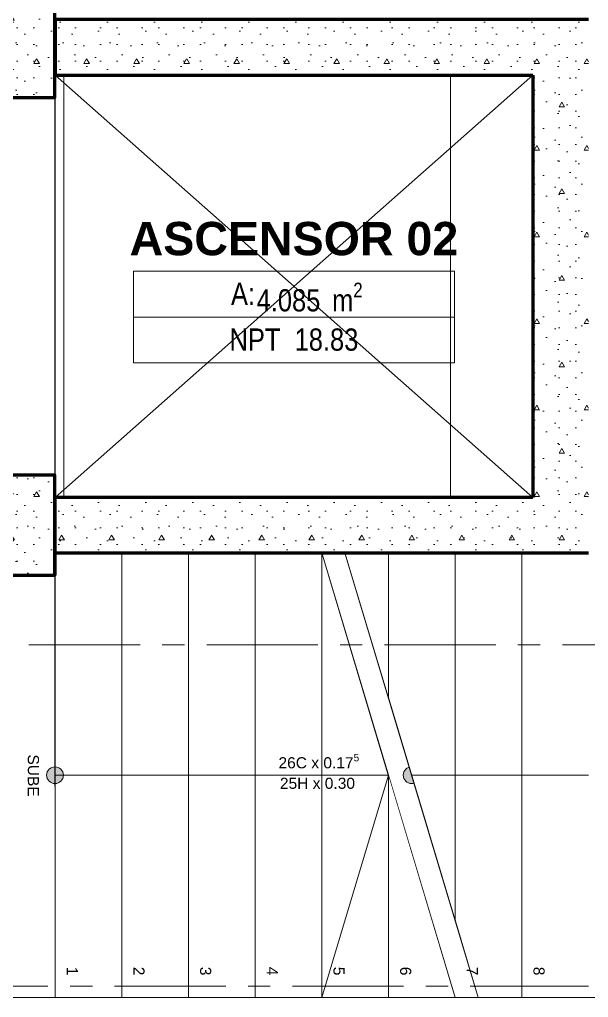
# Model space of a CAD drawing. Header units: inches. Extents: x -19 to 5698, y -728 to 92.
# Drawn here: x 416.511 to 419.07, y 20.35 to 24.75 of the extents above; entities that cross this region are included whole.
import ezdxf

# ---------------------------------------------------------------- set-up
doc = ezdxf.new("R2010")
doc.units = ezdxf.units.IN
doc.header["$MEASUREMENT"] = 0
doc.set_wipeout_variables(frame=1)
for name, pattern in [('ACAD_ISO04W100', [30, 24, -3, 0, -3]), ('Hidden Line', [0.195611, 0.141111, -0.0545]), ('Punto & Raya', [0.65, 0.5, -0.075, 0, -0.075]), ('Wipeout_Contour', [1, 0, -1])]:
    doc.linetypes.add(name, pattern=pattern)
for name, color, linetype in [('02 _ ARQ _ ALB _ Ejes Generales', 251, 'Continuous'), ('02 _ ARQ _ ZON _ Espacio.3D', 7, 'Continuous'), ('08 _ STR _ EXT _ 06 Columnas', 7, 'Continuous'), ('08 _ STR _ EXT _ 07 Losa Aligerada', 7, 'Continuous'), ('08 _ STR _ EXT _ 09 Vigas', 251, 'Continuous'), ('08 _ STR _ EXT _ 11 Escaleras', 7, 'Continuous'), ('08 _ STR _ EXT _ 12 Ascensor', 7, 'Continuous'), ('Dibujo 2D - General', 7, 'Continuous'), ('Interior - Mobiliario', 7, 'Continuous'), ('Marcador - Secciones', 7, 'Continuous')]:
    doc.layers.add(name, color=color, linetype=linetype)
doc.styles.add('Estilo_Generado_3', font='arial.ttf')
doc.styles.add('Estilo_Generado_8', font='arialbd.ttf')
doc.styles.add('Estilo_Generado_9', font='ARIALN.TTF')
pattern_1 = [(0, (370.00008, 2e-08), (0, 0.3897114), [0.024375, -0.200625]), (0, (370.11258, 0.19486), (0, 0.3897114), [0.024375, -0.200625]), (60, (370.00008, 2e-08), (-0.3375, 0.1948557), [0.024375, -0.200625]), (60, (370.22508, 2e-08), (-0.3375, 0.1948557), [0.024375, -0.200625]), (120, (370.02445, 2e-08), (0.3375, 0.1948557), [0.024375, -0.200625]), (120, (370.24945, 2e-08), (0.3375, 0.1948557), [0.024375, -0.200625]), (0, (370.000076, 0.0375), (0, 0.075), [0, -0.075, 0, -0.1125]), (45, (370.037576, 0.0375), (-0.05303301, 0.05303301), [0, -0.05625, 0, -0.09375])]

msp = doc.modelspace()

# ---------------------------------------------------------------- hatches: boundary and pattern name
at = {"layer": '08 _ STR _ EXT _ 06 Columnas', "linetype": 'Continuous', "lineweight": 9}
h = msp.add_hatch(dxfattribs=at)
h.set_pattern_fill('HORMIGÓN_EN_MASA_0002', style=0, pattern_type=2)
h.set_pattern_definition(pattern_1)
h.paths.add_polyline_path([(416.17, 24.4), (416.67, 24.4), (416.67, 24.85), (416.17, 24.85)])
at = {"layer": '08 _ STR _ EXT _ 12 Ascensor', "linetype": 'Continuous', "lineweight": 9}
h = msp.add_hatch(dxfattribs=at)
h.set_pattern_fill('HORMIGÓN_EN_MASA_0002', color=250, style=0, pattern_type=2)
h.set_pattern_definition(pattern_1)
h.paths.add_polyline_path([(418.8201, 24.75), (416.6701, 24.75), (416.6701, 24.5), (418.8201, 24.5)])
h = msp.add_hatch(dxfattribs=at)
h.set_pattern_fill('HORMIGÓN_EN_MASA_0002', color=250, style=0, pattern_type=2)
h.set_pattern_definition(pattern_1)
h.paths.add_polyline_path([(418.8201, 24.5), (419.0701, 24.75), (418.8201, 24.75)])
h = msp.add_hatch(dxfattribs=at)
h.set_pattern_fill('HORMIGÓN_EN_MASA_0002', color=250, style=0, pattern_type=2)
h.set_pattern_definition(pattern_1)
h.paths.add_polyline_path([(418.8201, 24.5), (419.0701, 24.5), (419.0701, 24.75)])
h = msp.add_hatch(dxfattribs=at)
h.set_pattern_fill('HORMIGÓN_EN_MASA_0002', color=250, style=0, pattern_type=2)
h.set_pattern_definition(pattern_1)
h.paths.add_polyline_path([(418.8201, 24.5), (418.8201, 22.6), (419.0701, 22.6), (419.0701, 24.5)])

# ---------------------------------------------------------------- linework, layer by layer
at = {"layer": '02 _ ARQ _ ZON _ Espacio.3D', "color": 251, "linetype": 'Continuous', "lineweight": 13}
for p, q in [((418.4671, 23.6174), (417.023, 23.6174)), ((417.023, 23.6174), (417.023, 23.2057)), ((417.023, 23.6174), (418.4671, 23.6174)), ((417.023, 23.4116), (417.023, 23.6174)), ((418.4671, 23.2057), (418.4671, 23.6174)), ((418.4671, 23.6174), (418.4671, 23.4116)), ((418.4671, 23.4116), (417.023, 23.4116)), ((417.023, 23.4116), (418.4671, 23.4116)), ((417.023, 23.2057), (417.023, 23.4116)), ((418.4671, 23.4116), (418.4671, 23.2057)), ((417.023, 23.2057), (418.4671, 23.2057)), ((418.4671, 23.2057), (417.023, 23.2057))]:
    msp.add_line(p, q, dxfattribs=at)
at = {"layer": '02 _ ARQ _ ZON _ Espacio.3D', "color": 254, "linetype": 'Continuous', "lineweight": 0, "flags": 128}
msp.add_lwpolyline([(415.6804, 20.35), (416.6701, 20.35), (416.67, 22.25), (416.17, 22.25), (416.17, 22.7), (416.67, 22.7), (416.67, 24.4), (416.17, 24.4), (416.17, 24.85), (416.67, 24.85), (416.6701, 26.75), (421.0701, 26.75), (421.0701, 27), (421.4201, 27), (421.4201, 29.7)], dxfattribs=at)
at = {"layer": '02 _ ARQ _ ZON _ Espacio.3D', "color": 255, "linetype": 'Continuous', "lineweight": 0, "flags": 128}
msp.add_lwpolyline([(416.6701, 22.6), (418.8201, 22.6), (418.8201, 24.5), (416.6701, 24.5)], close=True, dxfattribs=at)
at = {"layer": '08 _ STR _ EXT _ 06 Columnas', "color": 7, "linetype": 'Continuous', "lineweight": 80, "flags": 128}
msp.add_lwpolyline([(416.17, 24.4), (416.67, 24.4), (416.67, 24.85), (416.17, 24.85)], close=True, dxfattribs=at)
at = {"layer": '08 _ STR _ EXT _ 07 Losa Aligerada', "color": 7, "linetype": 'Continuous', "lineweight": 18, "flags": 128}
msp.add_lwpolyline([(408.0698, 4.1), (413.5698, 4.1), (413.5698, 6.8828), (414.5701, 6.8828), (414.5701, 7.2038), (421.5701, 7.2038), (421.5701, 15.1499), (421.57, 15.1499), (421.57, 15.7999), (421.5701, 15.7999), (421.5701, 17.9501), (421.5701, 20.35), (419.0801, 20.35), (416.6701, 20.35), (416.6701, 22.35), (416.6701, 22.6), (416.6701, 24.5), (416.6701, 24.75), (416.6701, 26.75), (421.5701, 26.75), (421.5701, 29.7)], dxfattribs=at)
at = {"layer": '08 _ STR _ EXT _ 09 Vigas', "color": 251, "linetype": 'Hidden Line', "lineweight": 13, "true_color": 0x636466}
for p, q in [((416.67, 24.4), (416.47, 24.4)), ((416.67, 22.7), (416.67, 24.4)), ((416.67, 22.7), (416.47, 22.7))]:
    msp.add_line(p, q, dxfattribs=at)
at = {"layer": '08 _ STR _ EXT _ 12 Ascensor', "color": 7, "linetype": 'Continuous', "lineweight": 80, "flags": 128}
for points in [[(418.8201, 24.75), (416.6701, 24.75)], [(416.6701, 24.75), (416.6701, 24.5)], [(419.0701, 24.75), (418.8201, 24.75)], [(416.6701, 24.5), (418.8201, 24.5)], [(418.8201, 24.5), (418.8201, 22.6)], [(418.8201, 22.6), (416.6701, 22.6)]]:
    msp.add_lwpolyline(points, dxfattribs=at)
at = {"layer": 'Dibujo 2D - General', "color": 250, "linetype": 'Continuous', "lineweight": 9}
for p, q in [((416.6701, 22.6), (418.8201, 24.5)), ((418.8201, 22.6), (416.6701, 24.5))]:
    msp.add_line(p, q, dxfattribs=at)
at = {"layer": 'Interior - Mobiliario', "color": 162, "linetype": 'Continuous', "lineweight": 20, "flags": 128}
msp.add_lwpolyline([(416.7101, 24.499), (416.7101, 22.601), (418.4501, 22.601), (418.4501, 24.499)], close=True, dxfattribs=at)

# ---------------------------------------------------------------- texts
at = {"layer": '02 _ ARQ _ ZON _ Espacio.3D', "color": 251, "lineweight": 25, "attachment_point": 2}
for s, insert, char_height, style in [('\\A1;{\\pqc;\\pt0;\\fArial|b1|i0|c0|p34;ASCENSOR 02}', (417.7451, 23.8395), 0.15, 'Estilo_Generado_8'), ('\\A1;{\\pqc;\\pt0;\\fArial Narrow|b0|i0|c0|p34;A: }', (417.516, 23.5656), 0.1, 'Estilo_Generado_9'), ('\\A1;{\\pqc;\\pt0,0.3;\\fArial Narrow|b0|i0|c0|p34;4.085\\fArial Narrow|b0|i0|c0|p34;\\A1{\\H.66x;\\S^  ;}\\fArial Narrow|b0|i0|c0|p34; m\\fArial Narrow|b0|i0|c0|p34;\\A1{\\H.66x;\\S2^  ;}}', (417.8157, 23.566), 0.1, 'Estilo_Generado_9'), ('\\A1;{\\pqc;\\pt0;\\fArial Narrow|b0|i0|c0|p34;NPT  18.83}', (417.7451, 23.3601), 0.1, 'Estilo_Generado_9')]:
    msp.add_mtext(s, dxfattribs=dict(at, insert=insert, char_height=char_height, style=style))
at = {"layer": '08 _ STR _ EXT _ 11 Escaleras', "color": 161, "lineweight": 13, "insert": (416.5725, 21.4433), "char_height": 0.05, "attachment_point": 4, "rotation": 270, "style": 'Estilo_Generado_3'}
msp.add_mtext('\\A1;{\\pql;\\fArial|b0|i0|c0|p34;SUBE}', dxfattribs=at)

# ---------------------------------------------------------------- next in the draw order: wipeouts: each hides what was drawn before it
at = {"color": 254, "linetype": 'Wipeout_Contour', "lineweight": 0, "ltscale": 13059.365574}
msp.add_wipeout([(417.9745, 22.35), (418.5745, 20.35), (419.0701, 20.35), (419.0701, 22.35)], dxfattribs=at).dxf.layer = '08 _ STR _ EXT _ 11 Escaleras'

# ---------------------------------------------------------------- next in the draw order: linework, layer by layer
at = {"layer": '08 _ STR _ EXT _ 11 Escaleras', "color": 161, "linetype": 'Continuous', "lineweight": 13}
for p, q in [((419.0701, 22.35), (417.9745, 22.35)), ((418.5745, 20.35), (419.0701, 20.35))]:
    msp.add_line(p, q, dxfattribs=at)

# ---------------------------------------------------------------- next in the draw order: wipeouts: each hides what was drawn before it
at = {"color": 254, "linetype": 'Wipeout_Contour', "lineweight": 0, "ltscale": 9792.7513}
msp.add_wipeout([(418.1701, 22.35), (417.9745, 22.35), (418.1701, 21.698)], dxfattribs=at).dxf.layer = '08 _ STR _ EXT _ 11 Escaleras'

# ---------------------------------------------------------------- next in the draw order: linework, layer by layer
at = {"layer": '08 _ STR _ EXT _ 11 Escaleras', "color": 167, "linetype": 'Continuous', "lineweight": 18}
for p, q in [((418.1701, 22.35), (417.9745, 22.35)), ((418.1701, 21.698), (418.1701, 22.35))]:
    msp.add_line(p, q, dxfattribs=at)

# ---------------------------------------------------------------- next in the draw order: wipeouts: each hides what was drawn before it
at = {"color": 254, "linetype": 'Wipeout_Contour', "lineweight": 0, "ltscale": 13058.519257}
msp.add_wipeout([(418.1701, 22.35), (418.1701, 21.698), (418.4701, 20.698), (418.4701, 22.35)], dxfattribs=at).dxf.layer = '08 _ STR _ EXT _ 11 Escaleras'

# ---------------------------------------------------------------- next in the draw order: hatches: boundary and pattern name
at = {"layer": '08 _ STR _ EXT _ 11 Escaleras', "linetype": 'Continuous', "lineweight": 13}
msp.add_hatch(color=161, dxfattribs=at).paths.add_polyline_path([(418.2745, 21.3125, 1), (418.2745, 21.3875, 1)])

# ---------------------------------------------------------------- next in the draw order: linework, layer by layer
at = {"layer": '08 _ STR _ EXT _ 11 Escaleras', "color": 167, "linetype": 'Continuous', "lineweight": 18}
for p, q in [((418.1701, 22.35), (418.1701, 21.698)), ((418.4701, 22.35), (418.1701, 22.35)), ((418.4701, 20.698), (418.4701, 22.35))]:
    msp.add_line(p, q, dxfattribs=at)
at = {"layer": '08 _ STR _ EXT _ 11 Escaleras', "color": 167, "linetype": 'Continuous', "lineweight": 18, "flags": 128}
msp.add_lwpolyline([(418.2745, 21.3125, 1), (418.2745, 21.3875, 1)], format="xyb", close=True, dxfattribs=at)

# ---------------------------------------------------------------- next in the draw order: wipeouts: each hides what was drawn before it
at = {"color": 254, "linetype": 'Wipeout_Contour', "lineweight": 0, "ltscale": 16324.730548}
msp.add_wipeout([(418.4701, 22.35), (418.4701, 20.698), (418.5745, 20.35), (418.7701, 20.35), (418.7701, 22.35)], dxfattribs=at).dxf.layer = '08 _ STR _ EXT _ 11 Escaleras'

# ---------------------------------------------------------------- next in the draw order: linework, layer by layer
at = {"layer": '08 _ STR _ EXT _ 11 Escaleras', "color": 167, "linetype": 'Continuous', "lineweight": 18}
for p, q in [((417.9745, 22.35), (418.5745, 20.35)), ((418.4701, 22.35), (418.4701, 20.698)), ((418.7701, 22.35), (418.4701, 22.35)), ((418.7701, 20.35), (418.7701, 22.35)), ((418.5745, 20.35), (418.7701, 20.35))]:
    msp.add_line(p, q, dxfattribs=at)

# ---------------------------------------------------------------- next in the draw order: wipeouts: each hides what was drawn before it
at = {"color": 254, "linetype": 'Wipeout_Contour', "lineweight": 0, "ltscale": 13060.904381}
msp.add_wipeout([(418.7701, 20.35), (419.0701, 20.35), (419.0701, 22.35), (418.7701, 22.35)], dxfattribs=at).dxf.layer = '08 _ STR _ EXT _ 11 Escaleras'

# ---------------------------------------------------------------- next in the draw order: linework, layer by layer
at = {"layer": '08 _ STR _ EXT _ 11 Escaleras', "color": 167, "linetype": 'Continuous', "lineweight": 18}
for p, q in [((418.7701, 22.35), (418.7701, 20.35)), ((419.0701, 22.35), (418.7701, 22.35)), ((418.2745, 21.35), (419.0701, 21.35)), ((418.7701, 20.35), (419.0701, 20.35))]:
    msp.add_line(p, q, dxfattribs=at)

# ---------------------------------------------------------------- next in the draw order: wipeouts: each hides what was drawn before it
at = {"color": 254, "linetype": 'Wipeout_Contour', "lineweight": 0, "ltscale": 13055.347357}
msp.add_wipeout([(416.7201, 20.35), (418.4701, 20.35), (417.8701, 22.35), (416.7201, 22.35)], dxfattribs=at).dxf.layer = '08 _ STR _ EXT _ 11 Escaleras'

# ---------------------------------------------------------------- next in the draw order: linework, layer by layer
at = {"layer": '08 _ STR _ EXT _ 11 Escaleras', "color": 161, "linetype": 'Continuous', "lineweight": 13}
for p, q in [((417.8701, 22.35), (416.7201, 22.35)), ((416.7201, 22.35), (416.7201, 20.35)), ((416.7201, 20.35), (418.4701, 20.35))]:
    msp.add_line(p, q, dxfattribs=at)

# ---------------------------------------------------------------- next in the draw order: wipeouts: each hides what was drawn before it
at = {"color": 254, "linetype": 'Wipeout_Contour', "lineweight": 0, "ltscale": 13052.504561}
msp.add_wipeout([(416.9701, 22.35), (416.6701, 22.35), (416.6701, 20.35), (416.9701, 20.35)], dxfattribs=at).dxf.layer = '08 _ STR _ EXT _ 11 Escaleras'

# ---------------------------------------------------------------- next in the draw order: hatches: boundary and pattern name
at = {"layer": '08 _ STR _ EXT _ 06 Columnas', "linetype": 'Continuous', "lineweight": 9}
h = msp.add_hatch(dxfattribs=at)
h.set_pattern_fill('HORMIGÓN_EN_MASA_0002', style=0, pattern_type=2)
h.set_pattern_definition(pattern_1)
h.paths.add_polyline_path([(416.17, 22.25), (416.67, 22.25), (416.67, 22.7), (416.17, 22.7)])
at = {"layer": '08 _ STR _ EXT _ 11 Escaleras', "linetype": 'Continuous', "lineweight": 13}
msp.add_hatch(color=161, dxfattribs=at).paths.add_polyline_path([(416.6701, 21.3125, 1), (416.6701, 21.3875, 1)])

# ---------------------------------------------------------------- next in the draw order: linework, layer by layer
at = {"layer": '08 _ STR _ EXT _ 06 Columnas', "color": 7, "linetype": 'Continuous', "lineweight": 80, "flags": 128}
msp.add_lwpolyline([(416.17, 22.25), (416.67, 22.25), (416.67, 22.7), (416.17, 22.7)], close=True, dxfattribs=at)
at = {"layer": '08 _ STR _ EXT _ 11 Escaleras', "color": 167, "linetype": 'Continuous', "lineweight": 18}
for p, q in [((416.6701, 22.35), (416.6701, 20.35)), ((416.9701, 22.35), (416.6701, 22.35)), ((416.9701, 20.35), (416.9701, 22.35)), ((416.6701, 20.35), (416.9701, 20.35))]:
    msp.add_line(p, q, dxfattribs=at)
at = {"layer": '08 _ STR _ EXT _ 11 Escaleras', "color": 167, "linetype": 'Continuous', "lineweight": 18, "flags": 128}
msp.add_lwpolyline([(416.6701, 21.3125, 1), (416.6701, 21.3875, 1)], format="xyb", close=True, dxfattribs=at)
at = {"layer": '08 _ STR _ EXT _ 12 Ascensor', "color": 7, "linetype": 'Continuous', "lineweight": 80, "flags": 128}
msp.add_lwpolyline([(416.6701, 22.35), (416.6701, 22.6)], dxfattribs=at)

# ---------------------------------------------------------------- next in the draw order: texts
at = {"layer": '08 _ STR _ EXT _ 11 Escaleras', "color": 161, "lineweight": 13, "insert": (416.7479, 20.4879), "char_height": 0.05, "attachment_point": 4, "rotation": 270, "style": 'Estilo_Generado_3'}
msp.add_mtext('\\A1;{\\pql;\\fArial|b0|i0|c0|p34;1}', dxfattribs=at)

# ---------------------------------------------------------------- next in the draw order: wipeouts: each hides what was drawn before it
at = {"color": 254, "linetype": 'Wipeout_Contour', "lineweight": 0, "ltscale": 13053.704535}
msp.add_wipeout([(417.2701, 22.35), (416.9701, 22.35), (416.9701, 20.35), (417.2701, 20.35)], dxfattribs=at).dxf.layer = '08 _ STR _ EXT _ 11 Escaleras'

# ---------------------------------------------------------------- next in the draw order: linework, layer by layer
at = {"layer": '08 _ STR _ EXT _ 11 Escaleras', "color": 167, "linetype": 'Continuous', "lineweight": 18}
for p, q in [((416.9701, 22.35), (416.9701, 20.35)), ((417.2701, 22.35), (416.9701, 22.35)), ((417.2701, 20.35), (417.2701, 22.35)), ((416.6701, 21.35), (416.9701, 21.35)), ((416.9701, 20.35), (417.2701, 20.35))]:
    msp.add_line(p, q, dxfattribs=at)

# ---------------------------------------------------------------- next in the draw order: texts
at = {"layer": '08 _ STR _ EXT _ 11 Escaleras', "color": 161, "lineweight": 13, "insert": (417.0479, 20.4879), "char_height": 0.05, "attachment_point": 4, "rotation": 270, "style": 'Estilo_Generado_3'}
msp.add_mtext('\\A1;{\\pql;\\fArial|b0|i0|c0|p34;2}', dxfattribs=at)

# ---------------------------------------------------------------- next in the draw order: wipeouts: each hides what was drawn before it
at = {"color": 254, "linetype": 'Wipeout_Contour', "lineweight": 0, "ltscale": 13054.90451}
msp.add_wipeout([(417.5701, 22.35), (417.2701, 22.35), (417.2701, 20.35), (417.5701, 20.35)], dxfattribs=at).dxf.layer = '08 _ STR _ EXT _ 11 Escaleras'

# ---------------------------------------------------------------- next in the draw order: linework, layer by layer
at = {"layer": '08 _ STR _ EXT _ 11 Escaleras', "color": 167, "linetype": 'Continuous', "lineweight": 18}
for p, q in [((417.2701, 22.35), (417.2701, 20.35)), ((417.5701, 22.35), (417.2701, 22.35)), ((417.5701, 20.35), (417.5701, 22.35)), ((417.2701, 20.35), (417.5701, 20.35))]:
    msp.add_line(p, q, dxfattribs=at)

# ---------------------------------------------------------------- next in the draw order: texts
at = {"layer": '08 _ STR _ EXT _ 11 Escaleras', "color": 161, "lineweight": 13, "insert": (417.3475, 20.4879), "char_height": 0.05, "attachment_point": 4, "rotation": 270, "style": 'Estilo_Generado_3'}
msp.add_mtext('\\A1;{\\pql;\\fArial|b0|i0|c0|p34;3}', dxfattribs=at)

# ---------------------------------------------------------------- next in the draw order: wipeouts: each hides what was drawn before it
at = {"color": 254, "linetype": 'Wipeout_Contour', "lineweight": 0, "ltscale": 13056.104484}
msp.add_wipeout([(417.5701, 22.35), (417.5701, 20.35), (417.8701, 20.35), (417.8701, 22.35)], dxfattribs=at).dxf.layer = '08 _ STR _ EXT _ 11 Escaleras'

# ---------------------------------------------------------------- next in the draw order: linework, layer by layer
at = {"layer": '08 _ STR _ EXT _ 11 Escaleras', "color": 167, "linetype": 'Continuous', "lineweight": 18}
for p, q in [((417.5701, 22.35), (417.5701, 20.35)), ((417.8701, 22.35), (417.5701, 22.35)), ((417.8701, 20.35), (417.8701, 22.35)), ((417.5701, 20.35), (417.8701, 20.35))]:
    msp.add_line(p, q, dxfattribs=at)

# ---------------------------------------------------------------- next in the draw order: texts
at = {"layer": '08 _ STR _ EXT _ 11 Escaleras', "color": 161, "lineweight": 13, "insert": (417.6479, 20.4879), "char_height": 0.05, "attachment_point": 4, "rotation": 270, "style": 'Estilo_Generado_3'}
msp.add_mtext('\\A1;{\\pql;\\fArial|b0|i0|c0|p34;4}', dxfattribs=at)

# ---------------------------------------------------------------- next in the draw order: wipeouts: each hides what was drawn before it
at = {"color": 254, "linetype": 'Wipeout_Contour', "lineweight": 0, "ltscale": 13057.294457}
msp.add_wipeout([(418.1701, 21.35), (417.8701, 22.35), (417.8701, 20.35), (418.1701, 20.35)], dxfattribs=at).dxf.layer = '08 _ STR _ EXT _ 11 Escaleras'

# ---------------------------------------------------------------- next in the draw order: linework, layer by layer
at = {"layer": '08 _ STR _ EXT _ 11 Escaleras', "color": 167, "linetype": 'Continuous', "lineweight": 18}
for p, q in [((417.8701, 22.35), (417.8701, 20.35)), ((418.1701, 20.35), (418.1701, 21.35)), ((417.8701, 20.35), (418.1701, 20.35))]:
    msp.add_line(p, q, dxfattribs=at)

# ---------------------------------------------------------------- next in the draw order: texts
at = {"layer": '08 _ STR _ EXT _ 11 Escaleras', "color": 161, "lineweight": 13, "char_height": 0.05, "style": 'Estilo_Generado_3'}
for s, insert, attachment_point in [('\\A1;{\\pqc;\\pt0,3.55;\\fArial|b0|i0|c0|p34;26C x \\fArial|b0|i0|c0|p34;0.17\\fArial|b0|i0|c0|p34;\\A1{\\H.66x;\\S5^  ;}\\fArial|b0|i0|c0|p34;\\fArial|b0|i0|c0|p34;\\fArial|b0|i0|c0|p34;\\fArial|b0|i0|c0|p34;\\A1{\\H.66x;\\S^  ;}\\fArial|b0|i0|c0|p34;\\fArial|b0|i0|c0|p34;\\fArial|b0|i0|c0|p34;\\fArial|b0|i0|c0|p34;\\A1{\\H.66x;\\S^  ;}\\fArial|b0|i0|c0|p34;}', (417.8701, 21.3663), 8), ('\\A1;{\\pqc;\\pt0,3.55;\\fArial|b0|i0|c0|p34;25H x \\fArial|b0|i0|c0|p34;0.30\\fArial|b0|i0|c0|p34;\\A1{\\H.66x;\\S^  ;}\\fArial|b0|i0|c0|p34;\\fArial|b0|i0|c0|p34;\\fArial|b0|i0|c0|p34;\\fArial|b0|i0|c0|p34;\\A1{\\H.66x;\\S^  ;}\\fArial|b0|i0|c0|p34;\\fArial|b0|i0|c0|p34;\\fArial|b0|i0|c0|p34;\\fArial|b0|i0|c0|p34;\\A1{\\H.66x;\\S^  ;}\\fArial|b0|i0|c0|p34;}', (417.8701, 21.3386), 2)]:
    msp.add_mtext(s, dxfattribs=dict(at, insert=insert, attachment_point=attachment_point))
at = {"layer": '08 _ STR _ EXT _ 11 Escaleras', "color": 161, "lineweight": 13, "insert": (417.9475, 20.4879), "char_height": 0.05, "attachment_point": 4, "rotation": 270, "style": 'Estilo_Generado_3'}
msp.add_mtext('\\A1;{\\pql;\\fArial|b0|i0|c0|p34;5}', dxfattribs=at)

# ---------------------------------------------------------------- next in the draw order: wipeouts: each hides what was drawn before it
at = {"color": 254, "linetype": 'Wipeout_Contour', "lineweight": 0, "ltscale": 9792.7513}
msp.add_wipeout([(418.1701, 22.35), (417.9745, 22.35), (418.1701, 21.698)], dxfattribs=at).dxf.layer = '08 _ STR _ EXT _ 11 Escaleras'

# ---------------------------------------------------------------- next in the draw order: linework, layer by layer
at = {"layer": '08 _ STR _ EXT _ 11 Escaleras', "color": 161, "linetype": 'ACAD_ISO04W100', "lineweight": 13}
for p, q in [((418.1701, 22.35), (417.9745, 22.35)), ((418.1701, 21.698), (418.1701, 22.35))]:
    msp.add_line(p, q, dxfattribs=at)

# ---------------------------------------------------------------- next in the draw order: wipeouts: each hides what was drawn before it
at = {"color": 254, "linetype": 'Wipeout_Contour', "lineweight": 0, "ltscale": 9794.211817}
msp.add_wipeout([(418.1701, 20.35), (418.4701, 20.35), (418.1701, 21.35)], dxfattribs=at).dxf.layer = '08 _ STR _ EXT _ 11 Escaleras'

# ---------------------------------------------------------------- next in the draw order: linework, layer by layer
at = {"layer": '08 _ STR _ EXT _ 11 Escaleras', "color": 167, "linetype": 'Continuous', "lineweight": 18}
for p, q in [((418.1701, 21.35), (418.1701, 20.35)), ((418.1701, 20.35), (418.4701, 20.35))]:
    msp.add_line(p, q, dxfattribs=at)

# ---------------------------------------------------------------- next in the draw order: texts
at = {"layer": '08 _ STR _ EXT _ 11 Escaleras', "color": 161, "lineweight": 13, "insert": (418.2475, 20.4879), "char_height": 0.05, "attachment_point": 4, "rotation": 270, "style": 'Estilo_Generado_3'}
msp.add_mtext('\\A1;{\\pql;\\fArial|b0|i0|c0|p34;6}', dxfattribs=at)

# ---------------------------------------------------------------- next in the draw order: wipeouts: each hides what was drawn before it
at = {"color": 254, "linetype": 'Wipeout_Contour', "lineweight": 0, "ltscale": 13058.519257}
msp.add_wipeout([(418.1701, 22.35), (418.1701, 21.698), (418.4701, 20.698), (418.4701, 22.35)], dxfattribs=at).dxf.layer = '08 _ STR _ EXT _ 11 Escaleras'

# ---------------------------------------------------------------- next in the draw order: linework, layer by layer
at = {"layer": '08 _ STR _ EXT _ 11 Escaleras', "color": 167, "linetype": 'Continuous', "lineweight": 18}
for p, q in [((418.1701, 21.35), (417.8701, 22.35)), ((416.9701, 21.35), (418.1701, 21.35)), ((417.8701, 20.35), (418.1701, 21.35))]:
    msp.add_line(p, q, dxfattribs=at)
at = {"layer": '08 _ STR _ EXT _ 11 Escaleras', "color": 161, "linetype": 'ACAD_ISO04W100', "lineweight": 13}
for p, q in [((418.1701, 22.35), (418.1701, 21.698)), ((418.4701, 22.35), (418.1701, 22.35)), ((418.4701, 20.698), (418.4701, 22.35))]:
    msp.add_line(p, q, dxfattribs=at)

# ---------------------------------------------------------------- next in the draw order: wipeouts: each hides what was drawn before it
at = {"color": 254, "linetype": 'Wipeout_Contour', "lineweight": 0, "ltscale": 16324.730548}
msp.add_wipeout([(418.4701, 22.35), (418.4701, 20.698), (418.5745, 20.35), (418.7701, 20.35), (418.7701, 22.35)], dxfattribs=at).dxf.layer = '08 _ STR _ EXT _ 11 Escaleras'

# ---------------------------------------------------------------- next in the draw order: linework, layer by layer
at = {"layer": '08 _ STR _ EXT _ 11 Escaleras', "color": 167, "linetype": 'Continuous', "lineweight": 18}
msp.add_line((417.8701, 22.35), (418.4701, 20.35), dxfattribs=at)
at = {"layer": '08 _ STR _ EXT _ 11 Escaleras', "color": 161, "linetype": 'ACAD_ISO04W100', "lineweight": 13}
for p, q in [((417.9745, 22.35), (418.5745, 20.35)), ((418.4701, 22.35), (418.4701, 20.698)), ((418.7701, 22.35), (418.4701, 22.35)), ((418.7701, 20.35), (418.7701, 22.35)), ((418.5745, 20.35), (418.7701, 20.35))]:
    msp.add_line(p, q, dxfattribs=at)

# ---------------------------------------------------------------- next in the draw order: texts
at = {"layer": '08 _ STR _ EXT _ 11 Escaleras', "color": 161, "lineweight": 13, "insert": (418.5479, 20.4879), "char_height": 0.05, "attachment_point": 4, "rotation": 270, "style": 'Estilo_Generado_3'}
msp.add_mtext('\\A1;{\\pql;\\fArial|b0|i0|c0|p34;7}', dxfattribs=at)

# ---------------------------------------------------------------- next in the draw order: wipeouts: each hides what was drawn before it
at = {"color": 254, "linetype": 'Wipeout_Contour', "lineweight": 0, "ltscale": 13060.904381}
msp.add_wipeout([(418.7701, 20.35), (419.0701, 20.35), (419.0701, 22.35), (418.7701, 22.35)], dxfattribs=at).dxf.layer = '08 _ STR _ EXT _ 11 Escaleras'

# ---------------------------------------------------------------- next in the draw order: hatches: boundary and pattern name
at = {"layer": '08 _ STR _ EXT _ 12 Ascensor', "linetype": 'Continuous', "lineweight": 9}
h = msp.add_hatch(dxfattribs=at)
h.set_pattern_fill('HORMIGÓN_EN_MASA_0002', color=250, style=0, pattern_type=2)
h.set_pattern_definition(pattern_1)
h.paths.add_polyline_path([(418.8201, 22.6), (416.6701, 22.6), (416.6701, 22.35), (418.8201, 22.35)])
h = msp.add_hatch(dxfattribs=at)
h.set_pattern_fill('HORMIGÓN_EN_MASA_0002', color=250, style=0, pattern_type=2)
h.set_pattern_definition(pattern_1)
h.paths.add_polyline_path([(418.8201, 22.6), (419.0701, 22.35), (419.0701, 22.6)])
h = msp.add_hatch(dxfattribs=at)
h.set_pattern_fill('HORMIGÓN_EN_MASA_0002', color=250, style=0, pattern_type=2)
h.set_pattern_definition(pattern_1)
h.paths.add_polyline_path([(418.8201, 22.35), (419.0701, 22.35), (418.8201, 22.6)])

# ---------------------------------------------------------------- next in the draw order: linework, layer by layer
at = {"layer": '02 _ ARQ _ ALB _ Ejes Generales', "color": 251, "linetype": 'Punto & Raya', "lineweight": 13, "true_color": 0x636466}
for p, q in [((413.7385, 20.4), (419.7385, 20.4)), ((418.5701, 20.4), (424.5701, 20.4))]:
    msp.add_line(p, q, dxfattribs=at)
at = {"layer": '08 _ STR _ EXT _ 11 Escaleras', "color": 161, "linetype": 'ACAD_ISO04W100', "lineweight": 13}
for p, q in [((418.7701, 22.35), (418.7701, 20.35)), ((419.0701, 22.35), (418.7701, 22.35)), ((418.2745, 21.35), (419.0701, 21.35)), ((418.7701, 20.35), (419.0701, 20.35))]:
    msp.add_line(p, q, dxfattribs=at)
at = {"layer": '08 _ STR _ EXT _ 12 Ascensor', "color": 7, "linetype": 'Continuous', "lineweight": 80, "flags": 128}
msp.add_lwpolyline([(416.6701, 22.35), (419.0701, 22.35)], dxfattribs=at)
at = {"layer": 'Marcador - Secciones', "color": 251, "linetype": 'Punto & Raya', "lineweight": 13, "true_color": 0x636466}
msp.add_line((398.9527, 21.9367), (426.7072, 21.9367), dxfattribs=at)

# ---------------------------------------------------------------- next in the draw order: texts
at = {"layer": '08 _ STR _ EXT _ 11 Escaleras', "color": 161, "lineweight": 13, "insert": (418.8475, 20.4879), "char_height": 0.05, "attachment_point": 4, "rotation": 270, "style": 'Estilo_Generado_3'}
msp.add_mtext('\\A1;{\\pql;\\fArial|b0|i0|c0|p34;8}', dxfattribs=at)

doc.saveas('drawing.dxf')
